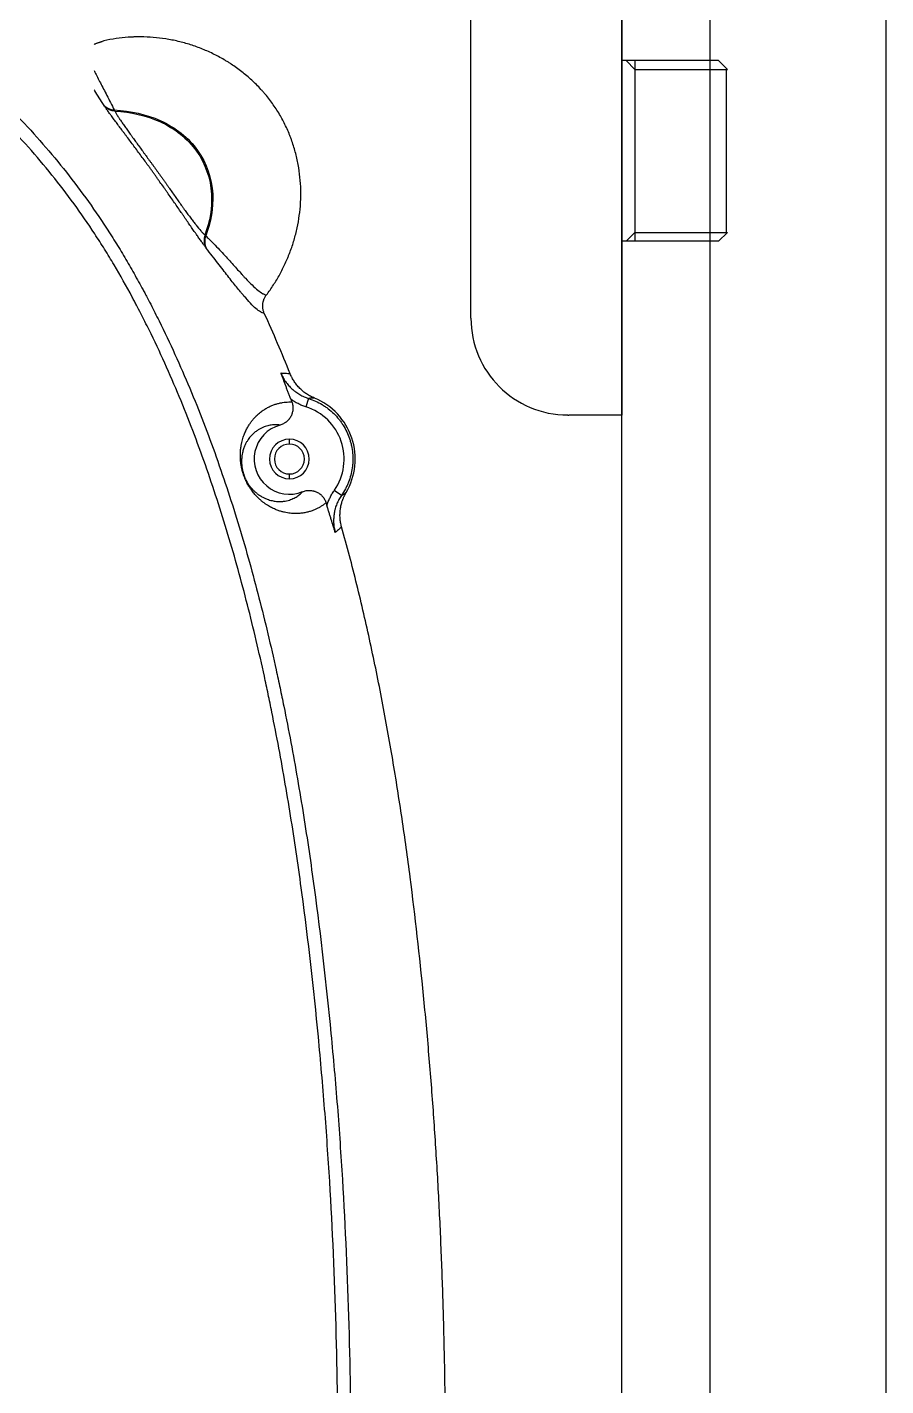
# Model space of a CAD drawing. Header units: millimetres. Extents: x -33000 to 294000, y 0 to 42408.
# Drawn here: x 137060.7 to 137158.3, y 13714.4 to 13868.7 of the extents above; entities that cross this region are included whole.
import ezdxf

# ---------------------------------------------------------------- set-up
doc = ezdxf.new("R2010")
doc.units = ezdxf.units.MM
doc.header["$LTSCALE"] = 50
doc.linetypes.add('DASHDOT', pattern=[22, 20, -1, 0, -1])
doc.layers.add('arch', color=8, linetype='Continuous')

msp = doc.modelspace()

# ---------------------------------------------------------------- linework, layer by layer
at = {"layer": 'arch'}
for p, q in [((137158.27, 14734.6), (137158.27, 13324.6)), ((137138.27, 14714.6), (137138.27, 13344.6)), ((137128.27, 13354.6), (137128.27, 14704.6))]:
    msp.add_line(p, q, dxfattribs=at)
at = {"layer": 'arch', "linetype": 'DASHDOT'}
for p, q in [((137128.27, 13884.6), (137128.27, 13824.6)), ((137111.14, 13835.61), (137111.14, 13873.61)), ((137139.27, 13864.85), (137128.27, 13864.85)), ((137128.27, 13844.97), (137128.27, 13864.24)), ((137128.77, 13864.85), (137129.77, 13863.85)), ((137129.77, 13864.85), (137129.77, 13844.35)), ((137129.77, 13863.85), (137140.27, 13863.85)), ((137139.27, 13864.85), (137140.27, 13863.85)), ((137140.14, 13863.85), (137140.14, 13845.35)), ((137129.77, 13845.35), (137128.77, 13844.35)), ((137129.77, 13845.35), (137140.27, 13845.35)), ((137140.27, 13845.35), (137139.27, 13844.35)), ((137139.27, 13844.35), (137128.27, 13844.35)), ((137128.27, 13824.6), (137122.27, 13824.6))]:
    msp.add_line(p, q, dxfattribs=at)
at = {"layer": 'arch', "linetype": 'Continuous'}
for p, q in [((137092.69, 13826.49), (137092.39, 13825.53)), ((137090.52, 13821.31), (137090.52, 13821.86)), ((137090.52, 13817.36), (137090.52, 13817.91)), ((137096.44, 13815.48), (137095.62, 13816.05))]:
    msp.add_line(p, q, dxfattribs=at)
at = {"layer": 'arch', "linetype": 'DASHDOT'}
for centre, start in [((137122.14, 13835.61), 180), ((137122.27, 13835.6), 269.3526)]:
    msp.add_arc(centre, 11, start, 270, dxfattribs=at)
at = {"layer": 'arch', "linetype": 'Continuous'}
for radius, start, end in [(6.22, 325.1535, 72.4383), (7.48, 329.4671, 67.6557), (4, 105.438, 292.0905), (2.25, 90, 270), (1.7, 90, 270), (2.25, 270, 90), (1.7, 270, 90)]:
    msp.add_arc((137090.52, 13819.61), radius, start, end, dxfattribs=at)
for centre, major_axis, ratio, start_param, end_param in [((137070.95, 13861.1), (-1.68, -1.09), 0.894464, 0.171508, 0.874223), ((137071.05, 13860.96), (-1.66, -1.11), 0.873243, 0.157442, 0.851187), ((137082.73, 13844.67), (1.59, 1.21), 0.870637, 2.216695, 2.993954), ((137082.81, 13844.56), (1.59, 1.21), 0.873482, 2.204426, 2.992704)]:
    msp.add_ellipse(centre, major_axis=major_axis, ratio=ratio, start_param=start_param, end_param=end_param, dxfattribs=at)
for points, knots in [([(136963.32, 13896.07), (136966.11, 13895.86), (136968.9, 13895.6), (136974.45, 13894.98), (136977.21, 13894.63), (136982.72, 13893.83), (136985.46, 13893.38), (136990.92, 13892.37), (136993.64, 13891.82), (136999.05, 13890.59), (137001.74, 13889.91), (137007.09, 13888.44), (137009.76, 13887.64), (137013.73, 13886.33), (137015.05, 13885.87), (137017.68, 13884.92), (137018.99, 13884.43), (137020.95, 13883.66), (137021.93, 13883.27), (137022.9, 13882.86), (137023.39, 13882.66), (137023.55, 13882.59), (137023.88, 13882.45), (137025.34, 13881.83), (137026.78, 13881.19), (137029.32, 13880), (137031.84, 13878.78), (137035.55, 13876.82), (137037.97, 13875.43), (137040.36, 13873.99), (137041.54, 13873.25), (137043.88, 13871.72), (137045.04, 13870.94), (137047.32, 13869.31), (137048.44, 13868.47), (137050.11, 13867.18), (137050.93, 13866.52), (137051.89, 13865.74), (137052.29, 13865.4), (137052.56, 13865.17), (137052.7, 13865.06), (137053.91, 13864.03), (137054.96, 13863.09), (137057.01, 13861.18), (137058.01, 13860.21), (137059.96, 13858.22), (137060.91, 13857.2), (137062.76, 13855.13), (137063.66, 13854.07), (137065.41, 13851.91), (137066.25, 13850.81), (137067.9, 13848.57), (137068.69, 13847.43), (137069.84, 13845.69), (137070.22, 13845.1), (137070.97, 13843.92), (137071.33, 13843.32), (137072.05, 13842.12), (137072.4, 13841.51), (137073.09, 13840.28), (137073.44, 13839.67), (137073.86, 13838.89), (137073.94, 13838.74), (137074.11, 13838.43), (137074.19, 13838.27), (137074.44, 13837.8), (137074.93, 13836.87), (137075.4, 13835.92), (137076.34, 13834.03), (137076.94, 13832.77), (137078.1, 13830.22), (137078.66, 13828.94), (137080.28, 13825.07), (137081.28, 13822.47), (137083.14, 13817.21), (137084.01, 13814.57), (137085.62, 13809.23), (137086.37, 13806.54), (137087.76, 13801.13), (137088.41, 13798.4), (137089.16, 13794.98), (137089.38, 13793.95), (137089.6, 13792.92), (137089.74, 13792.23), (137089.81, 13791.89), (137090.16, 13790.17), (137090.43, 13788.8), (137091.2, 13784.67), (137091.68, 13781.91), (137092.56, 13776.41), (137092.96, 13773.65), (137094.08, 13765.38), (137094.71, 13759.87), (137095.5, 13751.6), (137095.75, 13748.84), (137096.18, 13743.32), (137096.37, 13740.56), (137096.87, 13732.28), (137097.35, 13721.23), (137097.5, 13710.18), (137097.5, 13699.12), (137097.43, 13693.59), (137097.12, 13682.53), (137096.88, 13677), (137096.37, 13668.69), (137096.18, 13665.92), (137095.75, 13660.39), (137095.5, 13657.62), (137094.97, 13652.08), (137094.68, 13649.3), (137094.21, 13645.15), (137094.04, 13643.76), (137093.69, 13640.99), (137093.51, 13639.6), (137092.57, 13632.67), (137091.69, 13627.15), (137090.15, 13618.93), (137089.6, 13616.2), (137088.4, 13610.76), (137087.75, 13608.04), (137086.36, 13602.65), (137085.62, 13599.96), (137084, 13594.61), (137083.13, 13591.95), (137082.07, 13588.98), (137081.96, 13588.65), (137081.72, 13587.99), (137081.6, 13587.66), (137081.23, 13586.67), (137080.49, 13584.71), (137079.71, 13582.76), (137078.09, 13578.9), (137076.93, 13576.36), (137075.39, 13573.25), (137075.07, 13572.63), (137074.43, 13571.39), (137074.11, 13570.78), (137073.11, 13568.94), (137072.43, 13567.73), (137071.36, 13565.94), (137071, 13565.34), (137070.26, 13564.16), (137069.88, 13563.57), (137068.72, 13561.82), (137067.92, 13560.67), (137066.68, 13558.97), (137066.25, 13558.41), (137065.72, 13557.71), (137065.61, 13557.57), (137065.39, 13557.29), (137065.06, 13556.88), (137063.85, 13555.37), (137062.72, 13554.03), (137060.86, 13551.95), (137059.91, 13550.93), (137057.96, 13548.95), (137056.97, 13547.98), (137054.94, 13546.09), (137053.9, 13545.17), (137051.79, 13543.37), (137050.71, 13542.5), (137048.52, 13540.79), (137047.41, 13539.96), (137045.14, 13538.34), (137043.99, 13537.55), (137042.23, 13536.4), (137041.35, 13535.84), (137040.3, 13535.19), (137039.85, 13534.91), (137039.55, 13534.73), (137039.4, 13534.64), (137038.04, 13533.82), (137036.83, 13533.12), (137034.38, 13531.77), (137031.91, 13530.46), (137029.41, 13529.24), (137025.63, 13527.48), (137023.08, 13526.38), (137017.91, 13524.35), (137015.3, 13523.41), (137010.03, 13521.66), (137007.36, 13520.85), (137003.33, 13519.73), (137001.98, 13519.37), (136999.95, 13518.86), (136999.27, 13518.69), (136998.25, 13518.45), (136997.91, 13518.37), (136997.22, 13518.21), (136995.52, 13517.81), (136993.8, 13517.44), (136991.75, 13517.02), (136991.06, 13516.88), (136989.68, 13516.61), (136989, 13516.48), (136985.55, 13515.84), (136982.79, 13515.39), (136977.25, 13514.58), (136974.47, 13514.23), (136970.3, 13513.76), (136968.9, 13513.62), (136966.11, 13513.36), (136964.72, 13513.24), (136963.32, 13513.13)], [0, 0, 0, 0, 0.015625, 0.015625, 0.03125, 0.03125, 0.046875, 0.046875, 0.0625, 0.0625, 0.078125, 0.078125, 0.09375, 0.09375, 0.101562, 0.101562, 0.109375, 0.109375, 0.113281, 0.115234, 0.115234, 0.116211, 0.116211, 0.117187, 0.125, 0.125, 0.132812, 0.140625, 0.148437, 0.148437, 0.15625, 0.15625, 0.164062, 0.164062, 0.171875, 0.171875, 0.175781, 0.177734, 0.178711, 0.178711, 0.179687, 0.179687, 0.1875, 0.1875, 0.195312, 0.195312, 0.203125, 0.203125, 0.210937, 0.210937, 0.21875, 0.21875, 0.226562, 0.226562, 0.230469, 0.230469, 0.234375, 0.234375, 0.238281, 0.238281, 0.242187, 0.242187, 0.243164, 0.243164, 0.244141, 0.244141, 0.246094, 0.25, 0.25, 0.257812, 0.257812, 0.265625, 0.265625, 0.28125, 0.28125, 0.296875, 0.296875, 0.3125, 0.3125, 0.328125, 0.328125, 0.332031, 0.333984, 0.333984, 0.335937, 0.335937, 0.34375, 0.34375, 0.359375, 0.359375, 0.375, 0.375, 0.40625, 0.40625, 0.421875, 0.421875, 0.4375, 0.4375, 0.46875, 0.5, 0.5, 0.53125, 0.53125, 0.5625, 0.5625, 0.578125, 0.578125, 0.59375, 0.59375, 0.609375, 0.609375, 0.617187, 0.617187, 0.625, 0.625, 0.65625, 0.65625, 0.671875, 0.671875, 0.6875, 0.6875, 0.703125, 0.703125, 0.71875, 0.71875, 0.720703, 0.720703, 0.722656, 0.722656, 0.726562, 0.734375, 0.734375, 0.75, 0.75, 0.753906, 0.753906, 0.757812, 0.757812, 0.765625, 0.765625, 0.769531, 0.769531, 0.773437, 0.773437, 0.78125, 0.78125, 0.785156, 0.785156, 0.786133, 0.786133, 0.787109, 0.789062, 0.796875, 0.796875, 0.804687, 0.804687, 0.8125, 0.8125, 0.820312, 0.820312, 0.828125, 0.828125, 0.835937, 0.835937, 0.84375, 0.84375, 0.847656, 0.849609, 0.850586, 0.850586, 0.851562, 0.851562, 0.859375, 0.859375, 0.867187, 0.875, 0.875, 0.890625, 0.890625, 0.90625, 0.90625, 0.921875, 0.921875, 0.929687, 0.929687, 0.933594, 0.933594, 0.935547, 0.935547, 0.9375, 0.945312, 0.945312, 0.949219, 0.949219, 0.953125, 0.953125, 0.96875, 0.96875, 0.984375, 0.984375, 0.992187, 0.992187, 1, 1, 1, 1]), ([(136963.2, 13514.63), (136965.98, 13514.84), (136968.74, 13515.1), (136974.25, 13515.71), (136977, 13516.06), (136982.48, 13516.86), (136985.21, 13517.3), (136990.65, 13518.31), (136993.36, 13518.86), (136998.76, 13520.09), (137001.45, 13520.77), (137005.47, 13521.87), (137006.81, 13522.26), (137008.47, 13522.76), (137008.81, 13522.87), (137009.47, 13523.07), (137010.47, 13523.38), (137011.46, 13523.71), (137014.76, 13524.8), (137017.37, 13525.74), (137022.52, 13527.77), (137025.07, 13528.86), (137028.83, 13530.62), (137031.32, 13531.83), (137033.77, 13533.13), (137036.2, 13534.48), (137037.41, 13535.18), (137038.75, 13535.99), (137038.9, 13536.08), (137039.2, 13536.26), (137039.65, 13536.53), (137040.68, 13537.18), (137041.56, 13537.74), (137043.3, 13538.88), (137044.44, 13539.67), (137046.68, 13541.27), (137047.79, 13542.1), (137049.96, 13543.8), (137051.02, 13544.67), (137053.11, 13546.45), (137054.14, 13547.37), (137056.15, 13549.24), (137057.13, 13550.21), (137059.05, 13552.18), (137059.99, 13553.19), (137061.83, 13555.27), (137062.73, 13556.33), (137063.82, 13557.69), (137064.04, 13557.96), (137064.36, 13558.38), (137064.47, 13558.51), (137064.68, 13558.79), (137065.22, 13559.48), (137065.74, 13560.18), (137066.97, 13561.87), (137067.75, 13563.02), (137069.27, 13565.34), (137069.99, 13566.51), (137071.4, 13568.89), (137072.07, 13570.09), (137073.37, 13572.53), (137074, 13573.75), (137075.83, 13577.47), (137076.96, 13579.99), (137078.55, 13583.82), (137079.32, 13585.76), (137080.05, 13587.71), (137080.35, 13588.53), (137080.41, 13588.69), (137080.53, 13589.02), (137080.71, 13589.51), (137080.88, 13590), (137081.92, 13592.95), (137082.77, 13595.59), (137084.36, 13600.89), (137085.1, 13603.56), (137086.46, 13608.91), (137087.1, 13611.6), (137088.27, 13617), (137088.82, 13619.71), (137089.83, 13625.15), (137090.53, 13629.24), (137091.26, 13634.04), (137091.61, 13636.44), (137091.75, 13637.47), (137091.85, 13638.15), (137091.89, 13638.5), (137092.31, 13641.59), (137092.99, 13647.09), (137093.56, 13652.58), (137094.09, 13658.08), (137094.32, 13660.82), (137094.75, 13666.31), (137094.94, 13669.06), (137095.43, 13677.29), (137095.67, 13682.78), (137095.98, 13693.75), (137096.05, 13699.23), (137096.05, 13710.19), (137095.97, 13715.67), (137095.66, 13726.63), (137095.43, 13732.1), (137094.93, 13740.31), (137094.74, 13743.05), (137094.31, 13748.52), (137094.07, 13751.26), (137093.29, 13759.46), (137092.67, 13764.93), (137091.57, 13773.12), (137091.17, 13775.86), (137090.3, 13781.32), (137089.83, 13784.05), (137089.07, 13788.14), (137088.8, 13789.5), (137088.46, 13791.21), (137088.39, 13791.55), (137088.25, 13792.23), (137088.04, 13793.25), (137087.24, 13796.99), (137086.44, 13800.37), (137085.07, 13805.74), (137084.33, 13808.41), (137082.75, 13813.7), (137081.89, 13816.33), (137080.06, 13821.55), (137079.08, 13824.13), (137077.48, 13827.97), (137076.38, 13830.51), (137075.2, 13833.03), (137074.27, 13834.9), (137073.8, 13835.84), (137073.24, 13836.92), (137072.99, 13837.38), (137072.83, 13837.69), (137072.75, 13837.85), (137072, 13839.24), (137071.32, 13840.45), (137070.26, 13842.25), (137069.9, 13842.84), (137069.16, 13844.02), (137068.79, 13844.6), (137067.65, 13846.34), (137066.87, 13847.47), (137065.24, 13849.7), (137064.41, 13850.79), (137062.68, 13852.93), (137061.79, 13853.99), (137059.96, 13856.05), (137059.02, 13857.06), (137057.09, 13859.03), (137056.1, 13860), (137054.07, 13861.9), (137053.03, 13862.83), (137051.83, 13863.85), (137051.7, 13863.96), (137051.43, 13864.19), (137051.3, 13864.3), (137050.89, 13864.63), (137050.08, 13865.3), (137049.26, 13865.95), (137047.61, 13867.24), (137046.5, 13868.07), (137044.24, 13869.68), (137043.09, 13870.46), (137040.78, 13871.98), (137039.6, 13872.71), (137037.23, 13874.14), (137034.83, 13875.52), (137031.16, 13877.46), (137028.66, 13878.67), (137026.13, 13879.84), (137024.86, 13880.41), (137023.42, 13881.03), (137023.26, 13881.1), (137022.93, 13881.23), (137022.77, 13881.3), (137022.29, 13881.5), (137021.32, 13881.9), (137020.35, 13882.29), (137018.41, 13883.05), (137017.11, 13883.54), (137014.5, 13884.48), (137013.19, 13884.93), (137009.25, 13886.23), (137006.61, 13887.02), (137001.3, 13888.48), (136998.63, 13889.15), (136993.27, 13890.36), (136990.57, 13890.92), (136985.16, 13891.91), (136982.44, 13892.36), (136976.98, 13893.15), (136974.24, 13893.5), (136968.74, 13894.11), (136965.98, 13894.36), (136963.2, 13894.58)], [0, 0, 0, 0, 0.015625, 0.015625, 0.03125, 0.03125, 0.046875, 0.046875, 0.0625, 0.0625, 0.078125, 0.078125, 0.085938, 0.085938, 0.087891, 0.087891, 0.089844, 0.09375, 0.09375, 0.109375, 0.109375, 0.125, 0.125, 0.132812, 0.140625, 0.140625, 0.148437, 0.148437, 0.149414, 0.149414, 0.150391, 0.152344, 0.15625, 0.15625, 0.164062, 0.164062, 0.171875, 0.171875, 0.179687, 0.179687, 0.1875, 0.1875, 0.195312, 0.195312, 0.203125, 0.203125, 0.210938, 0.210938, 0.212891, 0.212891, 0.213867, 0.213867, 0.214844, 0.21875, 0.21875, 0.226563, 0.226563, 0.234375, 0.234375, 0.242188, 0.242188, 0.25, 0.25, 0.265625, 0.265625, 0.273438, 0.277344, 0.277344, 0.27832, 0.27832, 0.279297, 0.28125, 0.28125, 0.296875, 0.296875, 0.3125, 0.3125, 0.328125, 0.328125, 0.34375, 0.34375, 0.359375, 0.367188, 0.371094, 0.373047, 0.373047, 0.375, 0.375, 0.390625, 0.40625, 0.40625, 0.421875, 0.421875, 0.4375, 0.4375, 0.46875, 0.46875, 0.5, 0.5, 0.53125, 0.53125, 0.5625, 0.5625, 0.578125, 0.578125, 0.59375, 0.59375, 0.625, 0.625, 0.640625, 0.640625, 0.65625, 0.65625, 0.664063, 0.664063, 0.666016, 0.666016, 0.667969, 0.671875, 0.6875, 0.6875, 0.703125, 0.703125, 0.71875, 0.71875, 0.734375, 0.734375, 0.742188, 0.75, 0.75, 0.753906, 0.755859, 0.756836, 0.756836, 0.757813, 0.757813, 0.765625, 0.765625, 0.769531, 0.769531, 0.773438, 0.773438, 0.78125, 0.78125, 0.789063, 0.789063, 0.796875, 0.796875, 0.804688, 0.804688, 0.8125, 0.8125, 0.820313, 0.820313, 0.821289, 0.821289, 0.822266, 0.822266, 0.824219, 0.828125, 0.828125, 0.835938, 0.835938, 0.84375, 0.84375, 0.851563, 0.851563, 0.859375, 0.867188, 0.875, 0.875, 0.882813, 0.882813, 0.883789, 0.883789, 0.884766, 0.884766, 0.886719, 0.890625, 0.890625, 0.898438, 0.898438, 0.90625, 0.90625, 0.921875, 0.921875, 0.9375, 0.9375, 0.953125, 0.953125, 0.96875, 0.96875, 0.984375, 0.984375, 1, 1, 1, 1]), ([(137087.91, 13838.25), (137088.19, 13838.61), (137088.46, 13838.99), (137088.96, 13839.77), (137089.2, 13840.17), (137089.65, 13840.98), (137089.86, 13841.4), (137090.15, 13842.04), (137090.25, 13842.25), (137090.38, 13842.58), (137090.45, 13842.74), (137090.51, 13842.91), (137090.56, 13843.02), (137090.58, 13843.07), (137090.77, 13843.58), (137090.92, 13844.02), (137091.18, 13844.93), (137091.3, 13845.39), (137091.5, 13846.32), (137091.58, 13846.79), (137091.71, 13847.73), (137091.76, 13848.21), (137091.8, 13848.93), (137091.81, 13849.18), (137091.82, 13849.48), (137091.82, 13849.54), (137091.82, 13849.66), (137091.82, 13849.73), (137091.82, 13849.91), (137091.82, 13850.03), (137091.8, 13850.64), (137091.77, 13851.13), (137091.67, 13852.09), (137091.6, 13852.58), (137091.43, 13853.53), (137091.32, 13854.01), (137091.06, 13854.96), (137090.91, 13855.43), (137090.72, 13855.95), (137090.7, 13856.01), (137090.66, 13856.13), (137090.63, 13856.19), (137090.57, 13856.36), (137090.43, 13856.71), (137090.28, 13857.05), (137089.96, 13857.72), (137089.74, 13858.16), (137089.25, 13859.02), (137088.98, 13859.43), (137088.41, 13860.25), (137088.11, 13860.64), (137087.75, 13861.07), (137087.71, 13861.12), (137087.63, 13861.21), (137087.59, 13861.26), (137087.46, 13861.4), (137087.21, 13861.68), (137086.95, 13861.95), (137086.43, 13862.48), (137086.06, 13862.81), (137085.31, 13863.45), (137084.92, 13863.75), (137084.32, 13864.18), (137084.11, 13864.32), (137083.85, 13864.49), (137083.8, 13864.53), (137083.7, 13864.59), (137083.65, 13864.63), (137083.49, 13864.73), (137083.38, 13864.79), (137082.85, 13865.11), (137082.42, 13865.34), (137081.55, 13865.78), (137080.66, 13866.18), (137079.75, 13866.51), (137079.06, 13866.73), (137078.83, 13866.8), (137078.36, 13866.93), (137078.12, 13866.99), (137077.42, 13867.15), (137076.95, 13867.25), (137076, 13867.39), (137075.53, 13867.45), (137074.59, 13867.53), (137074.12, 13867.55), (137073.41, 13867.55), (137073.17, 13867.55), (137072.88, 13867.54), (137072.82, 13867.54), (137072.7, 13867.53), (137072.64, 13867.53), (137072.46, 13867.52), (137072.34, 13867.51), (137071.76, 13867.47), (137071.29, 13867.42), (137070.37, 13867.28), (137069.91, 13867.2), (137069.39, 13867.07), (137069.33, 13867.06), (137069.26, 13867.04)], [0, 0, 0, 0, 0.0321, 0.0321, 0.0642, 0.0642, 0.0963, 0.0963, 0.112351, 0.112351, 0.120376, 0.124388, 0.124388, 0.128401, 0.128401, 0.160501, 0.160501, 0.192601, 0.192601, 0.224701, 0.224701, 0.256801, 0.256801, 0.272851, 0.272851, 0.276864, 0.276864, 0.280876, 0.280876, 0.288901, 0.288901, 0.321002, 0.321002, 0.353102, 0.353102, 0.385202, 0.385202, 0.417302, 0.417302, 0.421315, 0.421315, 0.425327, 0.425327, 0.433352, 0.449402, 0.449402, 0.481502, 0.481502, 0.513602, 0.513602, 0.545703, 0.545703, 0.549715, 0.549715, 0.553728, 0.553728, 0.561753, 0.577803, 0.577803, 0.609903, 0.609903, 0.642003, 0.642003, 0.658053, 0.658053, 0.662066, 0.662066, 0.666078, 0.666078, 0.674103, 0.674103, 0.706203, 0.706203, 0.738304, 0.770404, 0.770404, 0.786454, 0.786454, 0.802504, 0.802504, 0.834604, 0.834604, 0.866704, 0.866704, 0.898804, 0.898804, 0.914854, 0.914854, 0.918867, 0.918867, 0.922879, 0.922879, 0.930904, 0.930904, 0.963005, 0.963005, 0.995105, 0.995105, 1, 1, 1, 1]), ([(137068.33, 13863.75), (137068.36, 13863.69), (137068.4, 13863.62), (137068.61, 13863.17), (137068.82, 13862.76), (137069.17, 13862.1), (137069.29, 13861.87), (137069.54, 13861.39), (137069.67, 13861.14), (137069.93, 13860.63), (137070.07, 13860.36), (137070.34, 13859.82), (137070.48, 13859.54), (137070.62, 13859.25)], [0, 0, 0, 0, 0.055973, 0.055973, 0.370649, 0.370649, 0.527986, 0.527986, 0.685324, 0.685324, 0.842662, 0.842662, 1, 1, 1, 1]), ([(137069.47, 13859.77), (137069.28, 13860.07), (137069.09, 13860.35), (137068.74, 13860.9), (137068.57, 13861.17), (137068.38, 13861.47), (137068.36, 13861.5), (137068.33, 13861.54)], [0, 0, 0, 0, 0.465441, 0.465441, 0.930882, 0.930882, 1, 1, 1, 1]), ([(137081, 13843.67), (137080.92, 13843.76), (137080.85, 13843.87), (137080.69, 13844.08), (137080.61, 13844.2), (137080.43, 13844.44), (137080.34, 13844.56), (137080.15, 13844.83), (137080.06, 13844.97), (137079.93, 13845.15), (137079.9, 13845.19), (137079.85, 13845.26), (137079.83, 13845.3), (137079.75, 13845.41), (137079.69, 13845.49), (137079.53, 13845.72), (137079.42, 13845.88), (137079.2, 13846.2), (137079.09, 13846.37), (137078.85, 13846.71), (137078.73, 13846.88), (137078.55, 13847.15), (137078.49, 13847.24), (137078.37, 13847.42), (137078.3, 13847.51), (137078.11, 13847.78), (137077.99, 13847.97), (137077.6, 13848.53), (137077.34, 13848.91), (137076.93, 13849.49), (137076.8, 13849.68), (137076.59, 13849.98), (137076.52, 13850.07), (137076.38, 13850.27), (137076.31, 13850.37), (137076.11, 13850.67), (137075.96, 13850.87), (137075.75, 13851.16), (137075.68, 13851.26), (137075.54, 13851.46), (137075.47, 13851.56), (137075.36, 13851.71), (137075.33, 13851.76), (137075.26, 13851.86), (137075.22, 13851.91), (137075.11, 13852.06), (137075.04, 13852.16), (137074.9, 13852.36), (137074.83, 13852.46), (137074.69, 13852.65), (137074.62, 13852.75), (137074.47, 13852.95), (137074.4, 13853.05), (137074.26, 13853.24), (137074.19, 13853.34), (137073.98, 13853.63), (137073.84, 13853.82), (137073.42, 13854.39), (137073.14, 13854.77), (137072.73, 13855.32), (137072.6, 13855.5), (137072.33, 13855.86), (137072.2, 13856.03), (137072, 13856.3), (137071.94, 13856.38), (137071.84, 13856.51), (137071.81, 13856.56), (137071.74, 13856.64), (137071.58, 13856.86), (137071.3, 13857.23), (137070.95, 13857.7), (137070.72, 13858), (137070.51, 13858.29), (137070.41, 13858.43), (137070.28, 13858.61), (137070.26, 13858.64), (137070.21, 13858.71), (137070.14, 13858.8), (137070.07, 13858.9), (137069.93, 13859.09), (137069.85, 13859.2), (137069.69, 13859.43), (137069.62, 13859.53), (137069.56, 13859.63)], [0, 0, 0, 0, 0.03125, 0.03125, 0.0625, 0.0625, 0.09375, 0.09375, 0.125, 0.125, 0.132812, 0.132812, 0.140625, 0.140625, 0.15625, 0.15625, 0.1875, 0.1875, 0.21875, 0.21875, 0.25, 0.25, 0.265625, 0.265625, 0.28125, 0.28125, 0.3125, 0.3125, 0.375, 0.375, 0.40625, 0.40625, 0.421875, 0.421875, 0.4375, 0.4375, 0.46875, 0.46875, 0.484375, 0.484375, 0.5, 0.5, 0.507813, 0.507813, 0.515625, 0.515625, 0.53125, 0.53125, 0.546875, 0.546875, 0.5625, 0.5625, 0.578125, 0.578125, 0.59375, 0.59375, 0.625, 0.625, 0.6875, 0.6875, 0.71875, 0.71875, 0.75, 0.75, 0.765625, 0.765625, 0.773437, 0.773437, 0.78125, 0.8125, 0.84375, 0.875, 0.875, 0.90625, 0.90625, 0.914063, 0.914063, 0.921875, 0.9375, 0.9375, 0.96875, 0.96875, 1, 1, 1, 1]), ([(137070.62, 13859.25), (137072.5, 13859.15), (137076.29, 13858.31), (137080.54, 13854.92), (137082.22, 13850.01), (137081.61, 13846.52), (137081.01, 13844.96)], [0, 0, 0, 0, 0.237241, 0.503246, 0.769252, 1, 1, 1, 1]), ([(137070.68, 13859.13), (137072.52, 13859.02), (137076.23, 13858.18), (137080.4, 13854.84), (137082.07, 13850.01), (137081.5, 13846.58), (137080.92, 13845.04)], [0, 0, 0, 0, 0.237223, 0.503233, 0.769243, 1, 1, 1, 1]), ([(137070.68, 13859.13), (137070.73, 13859.04), (137070.78, 13858.95), (137070.9, 13858.75), (137070.97, 13858.64), (137071.08, 13858.47), (137071.11, 13858.41), (137071.17, 13858.32), (137071.19, 13858.29), (137071.23, 13858.23), (137071.25, 13858.2), (137071.36, 13858.04), (137071.45, 13857.92), (137071.63, 13857.65), (137071.82, 13857.38), (137072.13, 13856.95), (137072.34, 13856.65), (137072.48, 13856.45), (137072.51, 13856.41), (137072.57, 13856.34), (137072.6, 13856.3), (137072.68, 13856.18), (137072.74, 13856.1), (137072.91, 13855.86), (137073.02, 13855.7), (137073.26, 13855.38), (137073.38, 13855.22), (137073.62, 13854.89), (137073.74, 13854.72), (137073.92, 13854.47), (137073.98, 13854.38), (137074.11, 13854.22), (137074.17, 13854.13), (137074.36, 13853.87), (137074.48, 13853.7), (137074.67, 13853.44), (137074.74, 13853.35), (137074.87, 13853.18), (137074.93, 13853.09), (137075.06, 13852.92), (137075.13, 13852.83), (137075.22, 13852.7), (137075.26, 13852.65), (137075.32, 13852.57), (137075.35, 13852.52), (137075.42, 13852.43), (137075.45, 13852.39), (137075.51, 13852.3), (137075.54, 13852.26), (137075.6, 13852.17), (137075.64, 13852.12), (137075.68, 13852.05), (137075.7, 13852.03), (137075.73, 13851.99), (137075.75, 13851.97), (137075.8, 13851.9), (137075.83, 13851.86), (137075.89, 13851.77), (137075.93, 13851.72), (137075.99, 13851.64), (137076.02, 13851.59), (137076.09, 13851.5), (137076.12, 13851.46), (137076.21, 13851.32), (137076.27, 13851.23), (137076.4, 13851.06), (137076.46, 13850.97), (137076.58, 13850.79), (137076.65, 13850.7), (137076.77, 13850.52), (137076.83, 13850.43), (137077.02, 13850.17), (137077.14, 13850), (137077.38, 13849.65), (137077.5, 13849.48), (137077.74, 13849.14), (137077.86, 13848.98), (137078.09, 13848.65), (137078.21, 13848.48), (137078.35, 13848.28), (137078.38, 13848.24), (137078.44, 13848.16), (137078.47, 13848.12), (137078.55, 13848), (137078.61, 13847.92), (137078.89, 13847.54), (137079.11, 13847.24), (137079.42, 13846.82), (137079.52, 13846.69), (137079.67, 13846.49), (137079.72, 13846.43), (137079.8, 13846.33), (137079.82, 13846.3), (137079.87, 13846.24), (137079.89, 13846.21), (137080.11, 13845.93), (137080.29, 13845.72), (137080.54, 13845.43), (137080.62, 13845.34), (137080.78, 13845.18), (137080.85, 13845.11), (137080.92, 13845.04)], [0, 0, 0, 0, 0.03125, 0.03125, 0.0625, 0.0625, 0.078125, 0.078125, 0.085938, 0.085938, 0.09375, 0.09375, 0.125, 0.125, 0.15625, 0.1875, 0.21875, 0.21875, 0.226563, 0.226563, 0.234375, 0.234375, 0.25, 0.25, 0.28125, 0.28125, 0.3125, 0.3125, 0.34375, 0.34375, 0.359375, 0.359375, 0.375, 0.375, 0.40625, 0.40625, 0.421875, 0.421875, 0.4375, 0.4375, 0.453125, 0.453125, 0.460938, 0.460938, 0.46875, 0.46875, 0.476563, 0.476563, 0.484375, 0.484375, 0.492188, 0.492188, 0.496094, 0.496094, 0.5, 0.5, 0.507813, 0.507813, 0.515625, 0.515625, 0.523438, 0.523438, 0.53125, 0.53125, 0.546875, 0.546875, 0.5625, 0.5625, 0.578125, 0.578125, 0.59375, 0.59375, 0.625, 0.625, 0.65625, 0.65625, 0.6875, 0.6875, 0.71875, 0.71875, 0.726563, 0.726563, 0.734375, 0.734375, 0.75, 0.75, 0.8125, 0.8125, 0.84375, 0.84375, 0.859375, 0.859375, 0.867188, 0.867188, 0.875, 0.875, 0.9375, 0.9375, 0.96875, 0.96875, 1, 1, 1, 1]), ([(137080.92, 13845.04), (137080.93, 13845.03), (137080.94, 13845.02), (137080.96, 13845.01), (137080.97, 13845), (137080.99, 13844.98), (137081, 13844.97), (137081.01, 13844.96)], [0, 0, 0, 0, 0.316133, 0.316133, 0.632192, 0.632192, 1, 1, 1, 1]), ([(137081.01, 13844.96), (137081.14, 13844.84), (137081.26, 13844.72), (137081.5, 13844.48), (137081.62, 13844.36), (137081.97, 13844.01), (137082.2, 13843.77), (137082.63, 13843.32), (137082.83, 13843.1), (137083.23, 13842.66), (137083.42, 13842.45), (137083.79, 13842.05), (137083.97, 13841.85), (137084.31, 13841.47), (137084.48, 13841.29), (137084.8, 13840.93), (137084.95, 13840.77), (137085.17, 13840.53), (137085.28, 13840.41), (137085.38, 13840.29), (137085.45, 13840.22), (137085.49, 13840.18), (137085.8, 13839.86), (137086.05, 13839.6), (137086.51, 13839.15), (137086.73, 13838.95), (137087.12, 13838.63), (137087.3, 13838.51), (137087.5, 13838.39), (137087.54, 13838.37), (137087.62, 13838.34), (137087.66, 13838.32), (137087.77, 13838.28), (137087.84, 13838.26), (137087.91, 13838.25)], [0, 0, 0, 0, 0.03125, 0.03125, 0.0625, 0.0625, 0.125, 0.125, 0.1875, 0.1875, 0.25, 0.25, 0.3125, 0.3125, 0.375, 0.375, 0.4375, 0.4375, 0.46875, 0.484375, 0.484375, 0.5, 0.5, 0.625, 0.625, 0.75, 0.75, 0.875, 0.875, 0.90625, 0.90625, 0.9375, 0.9375, 1, 1, 1, 1]), ([(137081.08, 13843.56), (137081.07, 13843.58), (137081.06, 13843.59), (137081.04, 13843.61), (137081.03, 13843.63), (137081.01, 13843.65), (137081.01, 13843.66), (137081, 13843.67)], [0, 0, 0, 0, 0.367902, 0.367902, 0.683955, 0.683955, 1, 1, 1, 1]), ([(137087.67, 13836.13), (137087.6, 13836.15), (137087.54, 13836.17), (137087.43, 13836.21), (137087.39, 13836.23), (137087.32, 13836.27), (137087.28, 13836.29), (137087.08, 13836.4), (137086.91, 13836.53), (137086.53, 13836.87), (137086.32, 13837.07), (137085.87, 13837.54), (137085.63, 13837.81), (137085.33, 13838.16), (137085.3, 13838.2), (137085.23, 13838.28), (137085.13, 13838.4), (137085.02, 13838.53), (137084.81, 13838.78), (137084.66, 13838.96), (137084.36, 13839.34), (137084.2, 13839.54), (137083.87, 13839.95), (137083.7, 13840.17), (137083.35, 13840.62), (137083.17, 13840.85), (137082.79, 13841.34), (137082.59, 13841.59), (137082.19, 13842.12), (137081.98, 13842.39), (137081.54, 13842.96), (137081.31, 13843.26), (137081.08, 13843.56)], [0, 0, 0, 0, 0.0625, 0.0625, 0.09375, 0.09375, 0.125, 0.125, 0.25, 0.25, 0.375, 0.375, 0.5, 0.5, 0.515625, 0.515625, 0.53125, 0.5625, 0.5625, 0.625, 0.625, 0.6875, 0.6875, 0.75, 0.75, 0.8125, 0.8125, 0.875, 0.875, 0.9375, 0.9375, 1, 1, 1, 1]), ([(137087.67, 13836.13), (137087.62, 13836.25), (137087.57, 13836.37), (137087.53, 13836.55), (137087.52, 13836.62), (137087.5, 13836.71), (137087.5, 13836.74), (137087.49, 13836.81), (137087.49, 13836.84), (137087.48, 13837), (137087.49, 13837.12), (137087.51, 13837.31), (137087.52, 13837.37), (137087.55, 13837.47), (137087.55, 13837.5), (137087.57, 13837.56), (137087.58, 13837.59), (137087.59, 13837.62)], [0, 0, 0, 0, 0.25, 0.25, 0.375, 0.375, 0.4375, 0.4375, 0.5, 0.5, 0.75, 0.75, 0.875, 0.875, 0.9375, 0.9375, 1, 1, 1, 1]), ([(137087.59, 13837.62), (137087.6, 13837.65), (137087.61, 13837.68), (137087.63, 13837.74), (137087.64, 13837.76), (137087.67, 13837.85), (137087.7, 13837.9), (137087.78, 13838.06), (137087.84, 13838.15), (137087.91, 13838.25)], [0, 0, 0, 0, 0.125, 0.125, 0.25, 0.25, 0.5, 0.5, 1, 1, 1, 1]), ([(137090.61, 13829.3), (137090.15, 13830.45), (137089.67, 13831.6), (137088.69, 13833.88), (137088.19, 13835.01), (137087.67, 13836.13)], [0, 0, 0, 0, 0.5, 0.5, 1, 1, 1, 1]), ([(137089.56, 13829.37), (137089.63, 13829.2), (137089.71, 13829.03), (137089.84, 13828.79), (137089.89, 13828.71), (137089.96, 13828.59), (137089.99, 13828.55), (137090.04, 13828.48), (137090.06, 13828.44), (137090.2, 13828.25), (137090.31, 13828.11), (137090.55, 13827.83), (137090.67, 13827.7), (137090.88, 13827.52), (137090.95, 13827.46), (137091.05, 13827.37), (137091.09, 13827.34), (137091.16, 13827.28), (137091.2, 13827.26), (137091.38, 13827.12), (137091.54, 13827.02), (137091.85, 13826.84), (137092.01, 13826.75), (137092.35, 13826.61), (137092.52, 13826.54), (137092.69, 13826.49)], [0, 0, 0, 0, 0.125, 0.125, 0.1875, 0.1875, 0.21875, 0.21875, 0.25, 0.25, 0.375, 0.375, 0.5, 0.5, 0.5625, 0.5625, 0.59375, 0.59375, 0.625, 0.625, 0.75, 0.75, 0.875, 0.875, 1, 1, 1, 1]), ([(137090.68, 13826.4), (137090.63, 13826.53), (137090.58, 13826.66), (137090.48, 13826.92), (137090.43, 13827.04), (137090.34, 13827.3), (137090.29, 13827.42), (137090.22, 13827.61), (137090.2, 13827.67), (137090.15, 13827.8), (137090.13, 13827.86), (137090.01, 13828.17), (137089.92, 13828.41), (137089.79, 13828.77), (137089.74, 13828.89), (137089.68, 13829.07), (137089.64, 13829.16), (137089.6, 13829.27), (137089.59, 13829.31), (137089.58, 13829.34), (137089.57, 13829.35), (137089.56, 13829.37)], [0, 0, 0, 0, 0.125, 0.125, 0.25, 0.25, 0.375, 0.375, 0.4375, 0.4375, 0.5, 0.5, 0.75, 0.75, 0.875, 0.875, 0.9375, 0.96875, 0.984375, 0.984375, 1, 1, 1, 1]), ([(137089.56, 13829.37), (137089.73, 13829.37), (137089.9, 13829.36), (137090.16, 13829.35), (137090.25, 13829.34), (137090.42, 13829.32), (137090.51, 13829.31), (137090.61, 13829.3)], [0, 0, 0, 0, 0.5, 0.5, 0.75, 0.75, 1, 1, 1, 1]), ([(137093.36, 13826.53), (137093.21, 13826.59), (137093.05, 13826.66), (137092.76, 13826.82), (137092.47, 13826.99), (137092.21, 13827.19), (137091.95, 13827.4), (137091.83, 13827.51), (137091.59, 13827.75), (137091.47, 13827.88), (137091.26, 13828.14), (137091.07, 13828.4), (137090.9, 13828.69), (137090.8, 13828.88), (137090.78, 13828.92), (137090.74, 13828.99), (137090.72, 13829.03), (137090.67, 13829.15), (137090.64, 13829.22), (137090.61, 13829.3)], [0, 0, 0, 0, 0.125, 0.125, 0.25, 0.375, 0.375, 0.5, 0.5, 0.625, 0.625, 0.75, 0.875, 0.875, 0.90625, 0.90625, 0.9375, 0.9375, 1, 1, 1, 1]), ([(137094.69, 13814.63), (137094.6, 13814.56), (137094.51, 13814.49), (137094.33, 13814.36), (137094.24, 13814.3), (137094.04, 13814.18), (137093.95, 13814.12), (137093.74, 13814.01), (137093.63, 13813.96), (137093.41, 13813.86), (137093.3, 13813.81), (137093.06, 13813.72), (137092.93, 13813.67), (137092.67, 13813.6), (137092.54, 13813.56), (137092.25, 13813.5), (137092.1, 13813.48), (137091.87, 13813.45), (137091.79, 13813.44), (137091.62, 13813.42), (137091.54, 13813.42), (137091.28, 13813.41), (137091.1, 13813.41), (137090.81, 13813.43), (137090.71, 13813.43), (137090.51, 13813.46), (137090.4, 13813.47), (137090.19, 13813.51), (137090.07, 13813.53), (137089.85, 13813.58), (137089.73, 13813.61), (137089.48, 13813.68), (137089.36, 13813.72), (137089.16, 13813.79), (137089.09, 13813.82), (137088.96, 13813.87), (137088.89, 13813.9), (137088.68, 13814), (137088.53, 13814.07), (137088.3, 13814.19), (137088.22, 13814.24), (137088.06, 13814.34), (137087.98, 13814.39), (137087.82, 13814.5), (137087.73, 13814.56), (137087.55, 13814.69), (137087.46, 13814.76), (137087.32, 13814.87), (137087.28, 13814.91), (137087.18, 13815), (137087.13, 13815.04), (137087.03, 13815.14), (137086.98, 13815.18), (137086.88, 13815.29), (137086.83, 13815.34), (137086.74, 13815.42), (137086.72, 13815.45), (137086.66, 13815.51), (137086.64, 13815.55), (137086.55, 13815.64), (137086.49, 13815.71), (137086.38, 13815.86), (137086.32, 13815.93), (137086.22, 13816.06), (137086.19, 13816.1), (137086.13, 13816.2), (137086.09, 13816.24), (137086.03, 13816.35), (137085.99, 13816.4), (137085.92, 13816.51), (137085.89, 13816.57), (137085.82, 13816.7), (137085.78, 13816.76), (137085.73, 13816.85), (137085.72, 13816.87), (137085.7, 13816.91), (137085.69, 13816.93), (137085.66, 13816.99), (137085.64, 13817.03), (137085.6, 13817.11), (137085.58, 13817.15), (137085.54, 13817.24), (137085.52, 13817.28), (137085.49, 13817.35), (137085.48, 13817.38), (137085.46, 13817.43), (137085.45, 13817.45), (137085.42, 13817.53), (137085.4, 13817.58), (137085.37, 13817.66), (137085.36, 13817.68), (137085.34, 13817.74), (137085.33, 13817.76), (137085.3, 13817.85), (137085.27, 13817.95), (137085.24, 13818.06), (137085.22, 13818.13), (137085.21, 13818.14), (137085.2, 13818.17), (137085.19, 13818.21), (137085.18, 13818.24), (137085.16, 13818.32), (137085.15, 13818.37), (137085.13, 13818.44), (137085.13, 13818.47), (137085.12, 13818.51), (137085.11, 13818.54), (137085.1, 13818.6), (137085.09, 13818.65), (137085.07, 13818.73), (137085.06, 13818.78), (137085.04, 13818.9), (137085.03, 13818.97), (137085.01, 13819.06), (137085.01, 13819.08), (137085.01, 13819.12), (137085, 13819.14), (137085, 13819.19), (137084.99, 13819.22), (137084.98, 13819.32), (137084.98, 13819.38), (137084.97, 13819.51), (137084.96, 13819.56), (137084.95, 13819.68), (137084.95, 13819.73), (137084.95, 13819.84), (137084.95, 13819.89), (137084.95, 13820.03), (137084.95, 13820.13), (137084.95, 13820.26), (137084.95, 13820.3), (137084.96, 13820.39), (137084.96, 13820.43), (137084.97, 13820.55), (137084.97, 13820.63), (137084.99, 13820.78), (137085, 13820.85), (137085.03, 13821.05), (137085.05, 13821.18), (137085.1, 13821.42), (137085.12, 13821.53), (137085.18, 13821.75), (137085.2, 13821.85), (137085.26, 13822.04), (137085.29, 13822.13), (137085.36, 13822.31), (137085.39, 13822.39), (137085.45, 13822.55), (137085.49, 13822.63), (137085.56, 13822.78), (137085.59, 13822.85), (137085.66, 13822.99), (137085.69, 13823.06), (137085.8, 13823.25), (137085.87, 13823.37), (137086.01, 13823.59), (137086.08, 13823.69), (137086.23, 13823.89), (137086.3, 13823.98), (137086.44, 13824.16), (137086.51, 13824.24), (137086.66, 13824.39), (137086.73, 13824.47), (137086.87, 13824.6), (137086.94, 13824.67), (137087.16, 13824.86), (137087.3, 13824.97), (137087.57, 13825.17), (137087.71, 13825.25), (137087.98, 13825.41), (137088.11, 13825.49), (137088.37, 13825.61), (137088.5, 13825.67), (137088.76, 13825.77), (137088.88, 13825.81), (137089.13, 13825.89), (137089.26, 13825.92), (137089.5, 13825.98), (137089.62, 13826), (137089.86, 13826.04), (137090.09, 13826.07), (137090.44, 13826.1), (137090.67, 13826.1), (137090.79, 13826.1)], [0, 0, 0, 0, 0.03125, 0.03125, 0.0625, 0.0625, 0.09375, 0.09375, 0.125, 0.125, 0.15625, 0.15625, 0.1875, 0.1875, 0.21875, 0.21875, 0.25, 0.25, 0.265625, 0.265625, 0.28125, 0.28125, 0.3125, 0.3125, 0.328125, 0.328125, 0.34375, 0.34375, 0.359375, 0.359375, 0.375, 0.375, 0.390625, 0.390625, 0.398438, 0.398438, 0.40625, 0.40625, 0.421875, 0.421875, 0.429688, 0.429688, 0.4375, 0.4375, 0.445313, 0.445313, 0.453125, 0.453125, 0.457031, 0.457031, 0.460938, 0.460938, 0.464844, 0.464844, 0.46875, 0.46875, 0.470703, 0.470703, 0.472656, 0.472656, 0.476563, 0.476563, 0.480469, 0.480469, 0.482422, 0.482422, 0.484375, 0.484375, 0.486328, 0.486328, 0.488281, 0.488281, 0.490234, 0.490234, 0.490723, 0.490723, 0.491211, 0.491211, 0.492188, 0.492188, 0.493164, 0.493164, 0.494141, 0.494141, 0.494629, 0.494629, 0.495117, 0.495117, 0.496094, 0.496094, 0.496582, 0.496582, 0.49707, 0.49707, 0.498047, 0.499023, 0.499023, 0.499268, 0.499268, 0.499512, 0.5, 0.5, 0.500977, 0.500977, 0.501465, 0.501465, 0.501953, 0.501953, 0.50293, 0.50293, 0.503906, 0.503906, 0.505859, 0.505859, 0.506348, 0.506348, 0.506836, 0.506836, 0.507813, 0.507813, 0.509766, 0.509766, 0.511719, 0.511719, 0.513672, 0.513672, 0.515625, 0.515625, 0.519531, 0.519531, 0.521484, 0.521484, 0.523438, 0.523438, 0.527344, 0.527344, 0.53125, 0.53125, 0.539063, 0.539063, 0.546875, 0.546875, 0.554688, 0.554688, 0.5625, 0.5625, 0.570313, 0.570313, 0.578125, 0.578125, 0.585938, 0.585938, 0.59375, 0.59375, 0.609375, 0.609375, 0.625, 0.625, 0.640625, 0.640625, 0.65625, 0.65625, 0.671875, 0.671875, 0.6875, 0.6875, 0.71875, 0.71875, 0.75, 0.75, 0.78125, 0.78125, 0.8125, 0.8125, 0.84375, 0.84375, 0.875, 0.875, 0.90625, 0.90625, 0.9375, 0.96875, 1, 1, 1, 1]), ([(137090.79, 13826.1), (137090.82, 13826.03), (137090.86, 13825.9), (137090.89, 13825.77), (137090.91, 13825.63), (137090.92, 13825.56), (137090.92, 13825.42), (137090.92, 13825.28), (137090.9, 13825.07), (137090.87, 13824.94), (137090.84, 13824.84), (137090.84, 13824.8), (137090.81, 13824.74), (137090.8, 13824.71), (137090.76, 13824.61), (137090.71, 13824.48), (137090.64, 13824.36), (137090.58, 13824.27), (137090.56, 13824.25), (137090.52, 13824.19), (137090.5, 13824.16), (137090.44, 13824.08), (137090.34, 13823.98), (137090.24, 13823.88), (137090.16, 13823.82), (137090.13, 13823.8), (137090.08, 13823.76), (137090.05, 13823.74), (137089.96, 13823.68), (137089.84, 13823.61), (137089.65, 13823.52), (137089.52, 13823.48), (137089.45, 13823.46)], [0, 0, 0, 0, 0.0625, 0.125, 0.125, 0.1875, 0.1875, 0.25, 0.3125, 0.375, 0.375, 0.40625, 0.40625, 0.4375, 0.4375, 0.5, 0.5625, 0.5625, 0.59375, 0.59375, 0.625, 0.625, 0.6875, 0.75, 0.75, 0.78125, 0.78125, 0.8125, 0.8125, 0.875, 0.9375, 1, 1, 1, 1]), ([(137093.36, 13826.53), (137093.3, 13826.53), (137093.24, 13826.53), (137093.13, 13826.52), (137093.07, 13826.52), (137092.91, 13826.51), (137092.8, 13826.5), (137092.69, 13826.49)], [0, 0, 0, 0, 0.25, 0.25, 0.5, 0.5, 1, 1, 1, 1]), ([(137092.69, 13826.49), (137092.97, 13826.4), (137093.23, 13826.3), (137093.74, 13826.07), (137093.99, 13825.94), (137094.35, 13825.72), (137094.47, 13825.65), (137094.64, 13825.53), (137094.7, 13825.49), (137094.81, 13825.4), (137094.87, 13825.36), (137095.15, 13825.14), (137095.36, 13824.96), (137095.76, 13824.57), (137095.95, 13824.36), (137096.22, 13824.03), (137096.3, 13823.92), (137096.43, 13823.75), (137096.47, 13823.69), (137096.55, 13823.57), (137096.58, 13823.51), (137096.77, 13823.21), (137096.91, 13822.97), (137097.15, 13822.46), (137097.26, 13822.2), (137097.39, 13821.8), (137097.43, 13821.67), (137097.49, 13821.46), (137097.51, 13821.4), (137097.54, 13821.26), (137097.56, 13821.19), (137097.63, 13820.84), (137097.68, 13820.57), (137097.73, 13820.01), (137097.74, 13819.73), (137097.73, 13819.31), (137097.72, 13819.17), (137097.71, 13818.99), (137097.7, 13818.95), (137097.7, 13818.88), (137097.69, 13818.78), (137097.67, 13818.67), (137097.62, 13818.32), (137097.51, 13817.77), (137097.34, 13817.24), (137097.21, 13816.91), (137097.19, 13816.85), (137097.13, 13816.72), (137097.1, 13816.65), (137097.01, 13816.46), (137096.95, 13816.33), (137096.75, 13815.96), (137096.6, 13815.71), (137096.44, 13815.48)], [0, 0, 0, 0, 0.0625, 0.0625, 0.125, 0.125, 0.15625, 0.15625, 0.171875, 0.171875, 0.1875, 0.1875, 0.25, 0.25, 0.3125, 0.3125, 0.34375, 0.34375, 0.359375, 0.359375, 0.375, 0.375, 0.4375, 0.4375, 0.5, 0.5, 0.53125, 0.53125, 0.546875, 0.546875, 0.5625, 0.5625, 0.625, 0.625, 0.6875, 0.6875, 0.71875, 0.71875, 0.726562, 0.726562, 0.734375, 0.75, 0.75, 0.8125, 0.875, 0.875, 0.890625, 0.890625, 0.90625, 0.90625, 0.9375, 0.9375, 1, 1, 1, 1]), ([(137086.33, 13822.41), (137086.3, 13822.38), (137086.27, 13822.35), (137086.19, 13822.26), (137086.13, 13822.2), (137086.02, 13822.07), (137085.97, 13822), (137085.85, 13821.85), (137085.8, 13821.77), (137085.72, 13821.63), (137085.69, 13821.59), (137085.64, 13821.5), (137085.61, 13821.45), (137085.53, 13821.29), (137085.48, 13821.18), (137085.4, 13821), (137085.38, 13820.94), (137085.33, 13820.8), (137085.3, 13820.73), (137085.26, 13820.59), (137085.24, 13820.51), (137085.2, 13820.34), (137085.18, 13820.25), (137085.15, 13820.11), (137085.14, 13820.06), (137085.13, 13819.96), (137085.12, 13819.9), (137085.11, 13819.79), (137085.1, 13819.73), (137085.1, 13819.64), (137085.09, 13819.61), (137085.09, 13819.54), (137085.09, 13819.51), (137085.09, 13819.4), (137085.08, 13819.33), (137085.09, 13819.21), (137085.09, 13819.17), (137085.09, 13819.08), (137085.1, 13819.04), (137085.1, 13818.94), (137085.11, 13818.89), (137085.12, 13818.82), (137085.12, 13818.79), (137085.13, 13818.73), (137085.13, 13818.7), (137085.14, 13818.64), (137085.14, 13818.61), (137085.15, 13818.55), (137085.16, 13818.51), (137085.17, 13818.44), (137085.18, 13818.4), (137085.19, 13818.34), (137085.2, 13818.32), (137085.21, 13818.28), (137085.21, 13818.26), (137085.23, 13818.2), (137085.24, 13818.15), (137085.26, 13818.09), (137085.26, 13818.08), (137085.27, 13818.05), (137085.27, 13818.04), (137085.28, 13818), (137085.3, 13817.95), (137085.32, 13817.9), (137085.33, 13817.86), (137085.33, 13817.84), (137085.34, 13817.82), (137085.35, 13817.8), (137085.36, 13817.78), (137085.36, 13817.76), (137085.37, 13817.74), (137085.39, 13817.7), (137085.4, 13817.66), (137085.41, 13817.62), (137085.42, 13817.61), (137085.43, 13817.59), (137085.43, 13817.57), (137085.45, 13817.54), (137085.46, 13817.51), (137085.49, 13817.45), (137085.51, 13817.41), (137085.54, 13817.33), (137085.56, 13817.3), (137085.58, 13817.24), (137085.59, 13817.23), (137085.61, 13817.19), (137085.62, 13817.18), (137085.63, 13817.15), (137085.64, 13817.13), (137085.66, 13817.1), (137085.67, 13817.09), (137085.69, 13817.05), (137085.7, 13817.02), (137085.75, 13816.94), (137085.78, 13816.9), (137085.83, 13816.81), (137085.86, 13816.77), (137085.91, 13816.69), (137085.94, 13816.65), (137085.99, 13816.58), (137086.01, 13816.55), (137086.06, 13816.49), (137086.08, 13816.46), (137086.15, 13816.37), (137086.2, 13816.32), (137086.26, 13816.24), (137086.29, 13816.22), (137086.33, 13816.17), (137086.35, 13816.15), (137086.41, 13816.08), (137086.45, 13816.04), (137086.53, 13815.97), (137086.57, 13815.93), (137086.64, 13815.86), (137086.68, 13815.83), (137086.75, 13815.77), (137086.82, 13815.71), (137086.89, 13815.66), (137087, 13815.58), (137087.06, 13815.53), (137087.19, 13815.45), (137087.25, 13815.41), (137087.37, 13815.34), (137087.43, 13815.3), (137087.55, 13815.24), (137087.61, 13815.21), (137087.77, 13815.13), (137087.88, 13815.09), (137088.08, 13815.01), (137088.18, 13814.98), (137088.37, 13814.92), (137088.46, 13814.9), (137088.63, 13814.86), (137088.72, 13814.84), (137088.88, 13814.81), (137088.96, 13814.8), (137089.19, 13814.78), (137089.34, 13814.78), (137089.55, 13814.78), (137089.62, 13814.78), (137089.69, 13814.79)], [0, 0, 0, 0, 0.023829, 0.023829, 0.06804, 0.06804, 0.112251, 0.112251, 0.156461, 0.156461, 0.178567, 0.178567, 0.200672, 0.200672, 0.244883, 0.244883, 0.266988, 0.266988, 0.289093, 0.289093, 0.311198, 0.311198, 0.333304, 0.333304, 0.344356, 0.344356, 0.355409, 0.355409, 0.366462, 0.366462, 0.371988, 0.371988, 0.377514, 0.377514, 0.388567, 0.388567, 0.394093, 0.394093, 0.39962, 0.39962, 0.405146, 0.405146, 0.407909, 0.407909, 0.410672, 0.410672, 0.413436, 0.413436, 0.416199, 0.416199, 0.418962, 0.418962, 0.420343, 0.420343, 0.421725, 0.421725, 0.424488, 0.424488, 0.425179, 0.425179, 0.42587, 0.42587, 0.427251, 0.428633, 0.428633, 0.429324, 0.429324, 0.430014, 0.430014, 0.430705, 0.430705, 0.431396, 0.432778, 0.432778, 0.433468, 0.433468, 0.434159, 0.434159, 0.435541, 0.435541, 0.438304, 0.438304, 0.441067, 0.441067, 0.442449, 0.442449, 0.44383, 0.44383, 0.445212, 0.445212, 0.446593, 0.446593, 0.449357, 0.449357, 0.454883, 0.454883, 0.460409, 0.460409, 0.465936, 0.465936, 0.471462, 0.471462, 0.476988, 0.476988, 0.488041, 0.488041, 0.493567, 0.493567, 0.499094, 0.499094, 0.510146, 0.510146, 0.521199, 0.521199, 0.532252, 0.532252, 0.543304, 0.554357, 0.554357, 0.576462, 0.576462, 0.598567, 0.598567, 0.620673, 0.620673, 0.642778, 0.642778, 0.686989, 0.686989, 0.731199, 0.731199, 0.77541, 0.77541, 0.819621, 0.819621, 0.863831, 0.863831, 0.952252, 0.952252, 1, 1, 1, 1]), ([(137089.45, 13823.46), (137089.29, 13823.48), (137089.13, 13823.49), (137088.89, 13823.49), (137088.81, 13823.49), (137088.64, 13823.48), (137088.55, 13823.48), (137088.38, 13823.45), (137088.29, 13823.44), (137088.11, 13823.4), (137088.02, 13823.38), (137087.83, 13823.33), (137087.74, 13823.3), (137087.55, 13823.22), (137087.45, 13823.18), (137087.25, 13823.08), (137087.15, 13823.03), (137086.94, 13822.9), (137086.84, 13822.83), (137086.62, 13822.67), (137086.51, 13822.58), (137086.38, 13822.46), (137086.36, 13822.43), (137086.33, 13822.41)], [0, 0, 0, 0, 0.178086, 0.178086, 0.26713, 0.26713, 0.356173, 0.356173, 0.445216, 0.445216, 0.534259, 0.534259, 0.623303, 0.623303, 0.712346, 0.712346, 0.801389, 0.801389, 0.890432, 0.890432, 0.979476, 0.979476, 1, 1, 1, 1]), ([(137092.02, 13815.9), (137092.09, 13815.93), (137092.22, 13815.97), (137092.42, 13816.02), (137092.56, 13816.04), (137092.66, 13816.04), (137092.7, 13816.04), (137092.76, 13816.05), (137092.8, 13816.05), (137092.9, 13816.04), (137093.04, 13816.03), (137093.18, 13816.01), (137093.28, 13815.98), (137093.31, 13815.97), (137093.38, 13815.95), (137093.41, 13815.94), (137093.51, 13815.91), (137093.64, 13815.85), (137093.76, 13815.79), (137093.85, 13815.73), (137093.88, 13815.72), (137093.93, 13815.68), (137093.96, 13815.66), (137094.05, 13815.59), (137094.15, 13815.5), (137094.29, 13815.35), (137094.38, 13815.24), (137094.46, 13815.13), (137094.49, 13815.07), (137094.56, 13814.95), (137094.62, 13814.82), (137094.67, 13814.69), (137094.69, 13814.63)], [0, 0, 0, 0, 0.0625, 0.125, 0.1875, 0.1875, 0.21875, 0.21875, 0.25, 0.25, 0.3125, 0.375, 0.375, 0.40625, 0.40625, 0.4375, 0.4375, 0.5, 0.5625, 0.5625, 0.59375, 0.59375, 0.625, 0.625, 0.6875, 0.75, 0.8125, 0.8125, 0.875, 0.875, 0.9375, 1, 1, 1, 1]), ([(137089.69, 13814.79), (137089.75, 13814.79), (137089.8, 13814.8), (137089.98, 13814.82), (137090.1, 13814.84), (137090.31, 13814.89), (137090.42, 13814.92), (137090.61, 13814.98), (137090.71, 13815.01), (137090.88, 13815.09), (137090.97, 13815.13), (137091.13, 13815.21), (137091.2, 13815.25), (137091.35, 13815.34), (137091.42, 13815.39), (137091.55, 13815.48), (137091.68, 13815.58), (137091.8, 13815.68), (137091.91, 13815.79), (137091.97, 13815.84), (137092.02, 13815.9)], [0, 0, 0, 0, 0.048626, 0.048626, 0.154334, 0.154334, 0.260042, 0.260042, 0.36575, 0.36575, 0.471459, 0.471459, 0.577167, 0.577167, 0.682875, 0.682875, 0.788583, 0.894292, 0.894292, 1, 1, 1, 1]), ([(137096.44, 13815.48), (137096.33, 13815.33), (137096.24, 13815.17), (137096.06, 13814.85), (137095.98, 13814.68), (137095.84, 13814.34), (137095.78, 13814.17), (137095.72, 13813.95), (137095.71, 13813.9), (137095.68, 13813.81), (137095.65, 13813.68), (137095.63, 13813.54), (137095.58, 13813.27), (137095.56, 13813.09), (137095.54, 13812.72), (137095.54, 13812.54), (137095.55, 13812.31), (137095.55, 13812.26), (137095.56, 13812.17), (137095.57, 13812.03), (137095.59, 13811.89), (137095.64, 13811.62), (137095.68, 13811.44), (137095.73, 13811.26)], [0, 0, 0, 0, 0.125, 0.125, 0.25, 0.25, 0.375, 0.375, 0.40625, 0.40625, 0.4375, 0.5, 0.5, 0.625, 0.625, 0.75, 0.75, 0.78125, 0.78125, 0.8125, 0.875, 0.875, 1, 1, 1, 1]), ([(137096.45, 13811.9), (137096.4, 13812.07), (137096.37, 13812.23), (137096.31, 13812.56), (137096.27, 13812.89), (137096.26, 13813.23), (137096.27, 13813.44), (137096.27, 13813.48), (137096.27, 13813.57), (137096.28, 13813.61), (137096.29, 13813.74), (137096.3, 13813.82), (137096.33, 13814.07), (137096.39, 13814.4), (137096.48, 13814.72), (137096.56, 13814.96), (137096.59, 13815.04), (137096.64, 13815.16), (137096.66, 13815.2), (137096.69, 13815.28), (137096.71, 13815.32), (137096.8, 13815.51), (137096.88, 13815.66), (137096.96, 13815.8)], [0, 0, 0, 0, 0.125, 0.125, 0.25, 0.375, 0.375, 0.40625, 0.40625, 0.4375, 0.4375, 0.5, 0.5, 0.625, 0.75, 0.75, 0.8125, 0.8125, 0.84375, 0.84375, 0.875, 0.875, 1, 1, 1, 1]), ([(137096.44, 13815.48), (137096.53, 13815.53), (137096.61, 13815.58), (137096.74, 13815.65), (137096.78, 13815.68), (137096.87, 13815.74), (137096.92, 13815.77), (137096.96, 13815.8)], [0, 0, 0, 0, 0.5, 0.5, 0.75, 0.75, 1, 1, 1, 1]), ([(137095.73, 13811.26), (137095.72, 13811.28), (137095.72, 13811.29), (137095.71, 13811.32), (137095.69, 13811.37), (137095.66, 13811.47), (137095.63, 13811.56), (137095.58, 13811.75), (137095.54, 13811.87), (137095.42, 13812.24), (137095.34, 13812.49), (137095.25, 13812.81), (137095.23, 13812.87), (137095.19, 13813), (137095.17, 13813.06), (137095.11, 13813.25), (137095.07, 13813.38), (137094.99, 13813.64), (137094.95, 13813.78), (137094.87, 13814.04), (137094.82, 13814.17), (137094.78, 13814.31)], [0, 0, 0, 0, 0.015625, 0.015625, 0.03125, 0.0625, 0.125, 0.125, 0.25, 0.25, 0.5, 0.5, 0.5625, 0.5625, 0.625, 0.625, 0.75, 0.75, 0.875, 0.875, 1, 1, 1, 1]), ([(137096.45, 13811.9), (137096.39, 13811.84), (137096.33, 13811.78), (137096.2, 13811.67), (137096.15, 13811.62), (137095.97, 13811.46), (137095.85, 13811.36), (137095.73, 13811.26)], [0, 0, 0, 0, 0.25, 0.25, 0.5, 0.5, 1, 1, 1, 1]), ([(137096.45, 13597.31), (137096.76, 13598.4), (137097.05, 13599.49), (137097.63, 13601.68), (137097.91, 13602.78), (137098.72, 13606.07), (137099.23, 13608.27), (137100.19, 13612.68), (137100.64, 13614.89), (137101.48, 13619.31), (137102.28, 13623.74), (137102.98, 13628.19), (137103.64, 13632.64), (137103.95, 13634.86), (137104.81, 13641.56), (137105.31, 13646.03), (137105.98, 13652.75), (137106.18, 13654.99), (137106.56, 13659.47), (137106.74, 13661.72), (137107.06, 13666.22), (137107.21, 13668.47), (137107.47, 13672.97), (137107.58, 13675.22), (137107.73, 13678.61), (137107.78, 13679.74), (137107.87, 13682), (137107.91, 13683.12), (137108.02, 13686.51), (137108.08, 13688.77), (137108.15, 13692.16), (137108.17, 13693.29), (137108.2, 13695.55), (137108.25, 13698.93), (137108.27, 13702.32), (137108.27, 13709.1), (137108.22, 13713.61), (137108.08, 13720.38), (137108.02, 13722.64), (137107.87, 13727.15), (137107.7, 13731.67), (137107.47, 13736.18), (137107.27, 13739.56), (137107.2, 13740.69), (137107.06, 13742.94), (137106.98, 13744.07), (137106.74, 13747.45), (137106.57, 13749.7), (137106.18, 13754.19), (137105.98, 13756.44), (137105.32, 13763.16), (137104.81, 13767.64), (137103.95, 13774.34), (137103.64, 13776.57), (137102.98, 13781.02), (137102.28, 13785.47), (137101.48, 13789.9), (137100.64, 13794.32), (137100.19, 13796.53), (137099.23, 13800.94), (137098.72, 13803.14), (137097.91, 13806.43), (137097.63, 13807.53), (137097.05, 13809.72), (137096.76, 13810.81), (137096.45, 13811.9)], [0, 0, 0, 0, 0.015625, 0.015625, 0.03125, 0.03125, 0.0625, 0.0625, 0.09375, 0.09375, 0.125, 0.15625, 0.15625, 0.1875, 0.1875, 0.25, 0.25, 0.28125, 0.28125, 0.3125, 0.3125, 0.34375, 0.34375, 0.375, 0.375, 0.390625, 0.390625, 0.40625, 0.40625, 0.4375, 0.4375, 0.453125, 0.453125, 0.46875, 0.5, 0.5, 0.5625, 0.5625, 0.59375, 0.59375, 0.625, 0.65625, 0.65625, 0.671875, 0.671875, 0.6875, 0.6875, 0.71875, 0.71875, 0.75, 0.75, 0.8125, 0.8125, 0.84375, 0.84375, 0.875, 0.90625, 0.90625, 0.9375, 0.9375, 0.96875, 0.96875, 0.984375, 0.984375, 1, 1, 1, 1])]:
    msp.add_open_spline(points, degree=3, knots=knots, dxfattribs=at)
for points, degree in [([(137069.26, 13867.02), (137068.34, 13866.7)], 1), ([(137069.56, 13859.63), (137069.53, 13859.68), (137069.5, 13859.73), (137069.47, 13859.77)], 3), ([(137070.62, 13859.25), (137070.64, 13859.21), (137070.66, 13859.17), (137070.68, 13859.13)], 3), ([(137092.39, 13825.53), (137092.24, 13825.58), (137091.94, 13825.69), (137091.5, 13825.89), (137091.08, 13826.12), (137090.81, 13826.3), (137090.68, 13826.4)], 3), ([(137090.68, 13826.4), (137090.72, 13826.3), (137090.75, 13826.2), (137090.79, 13826.1)], 3), ([(137094.78, 13814.31), (137094.83, 13814.47), (137094.93, 13814.77), (137095.13, 13815.22), (137095.35, 13815.65), (137095.53, 13815.92), (137095.62, 13816.05)], 3), ([(137094.69, 13814.63), (137094.72, 13814.52), (137094.75, 13814.42), (137094.78, 13814.31)], 3)]:
    msp.add_open_spline(points, degree=degree, dxfattribs=at)

doc.saveas('drawing.dxf')
